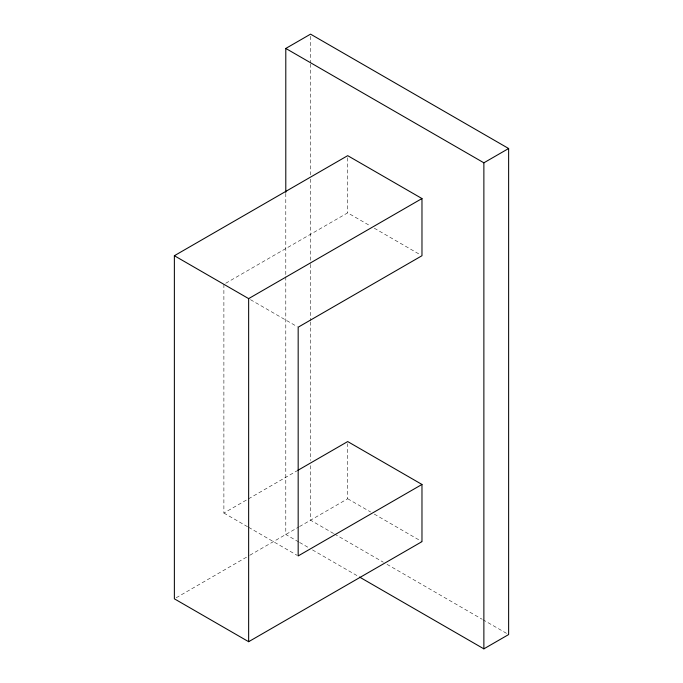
<?xml version="1.0" encoding="UTF-8"?>
<svg xmlns="http://www.w3.org/2000/svg" width="683" height="683" viewBox="0 0 683 683"><rect width="100%" height="100%" fill="white"/><g stroke="black" fill="none" stroke-linecap="round" stroke-linejoin="round"><path stroke-width="0.51" stroke-dasharray="3.42 2.56" d="M225.74 283.249L347.69 212.84L370.613 226.082M223.887 284.316L223.887 513.044L296.874 470.903M176.214 597.753L249.047 555.706M249.969 555.168L298.83 526.96M299.547 526.55L347.69 498.752L347.69 443.685M374.284 228.199L420.139 254.665M250.482 299.675L297.25 326.67M347.69 498.752L370.613 511.985M374.284 514.103L421.974 541.636M333.586 533.491L310.552 520.19L310.552 464.764M334.508 534.021L383.334 562.211M387.022 564.346L481.916 619.131M482.838 619.66L506.786 633.491M298.684 541.935L285.793 534.49L285.793 276.547M299.606 542.464L308.818 547.783M312.507 549.917L358.575 576.512M223.887 513.044L247.733 526.806M248.646 527.336L297.25 555.399M347.69 157.782L347.69 212.84M310.552 36.284L310.552 62.93M310.552 63.997L310.552 174.848M310.552 179.108L310.552 263.314M310.552 264.381L310.552 320.873M310.552 321.941L310.552 460.504M285.793 193.409L285.793 275.48"/><path stroke-width="1.02" d="M285.793 192.341L285.793 48.442L310.552 34.15L508.63 148.51L508.63 634.558L483.871 648.85L359.497 577.041M174.37 255.724L347.69 155.664L421.974 198.548L421.974 255.724L298.172 327.2L298.172 555.928L421.974 484.452L421.974 541.636L248.646 641.704L174.37 598.812L174.37 255.724L248.646 298.616L421.974 198.548M285.793 48.442L483.871 162.81L508.63 148.51M297.797 470.374L347.69 441.568L421.974 484.452M483.871 162.81L483.871 648.85M248.646 298.616L248.646 641.704"/></g></svg>
